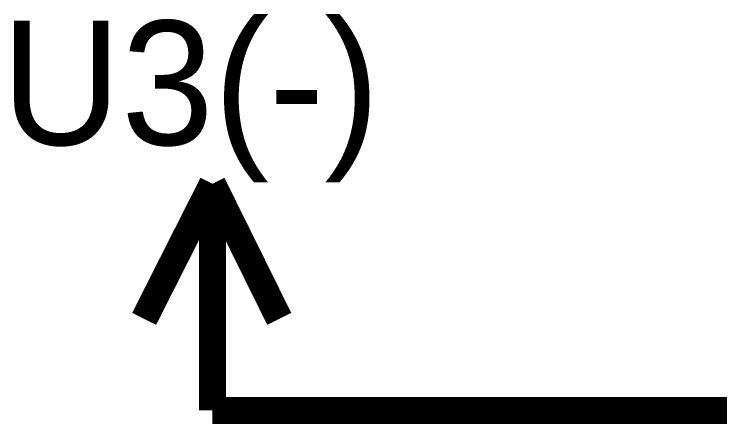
# Model space of a CAD drawing. Extents: x 0 to 594, y 0 to 420.
# Drawn here: x 22.93 to 30.82, y 269.84 to 274.42 of the extents above; entities that cross this region are included whole.
import ezdxf

# ---------------------------------------------------------------- set-up
doc = ezdxf.new("R2010")
doc.units = 0
doc.layers.add('SHEET', color=255, linetype='CONTINUOUS')

msp = doc.modelspace()

# ---------------------------------------------------------------- linework, layer by layer
at = {"layer": 'SHEET', "const_width": 0.2997}
for points in [[(25.1436, 272.524), (24.3796, 271.0126)], [(25.1436, 272.524), (25.8903, 271.0126)], [(25.1436, 269.9876), (25.1436, 272.524)], [(25.1436, 269.9876), (25.1436, 269.9876), (35.1281, 269.9876), (35.1281, 269.9876), (45.13, 269.9876)]]:
    msp.add_lwpolyline(points, dxfattribs=at)

# ---------------------------------------------------------------- texts
at = {"layer": 'SHEET'}
msp.add_text('U3(-)', height=1.38981, dxfattribs=at).set_placement((22.782, 272.9583))

doc.saveas('drawing.dxf')
